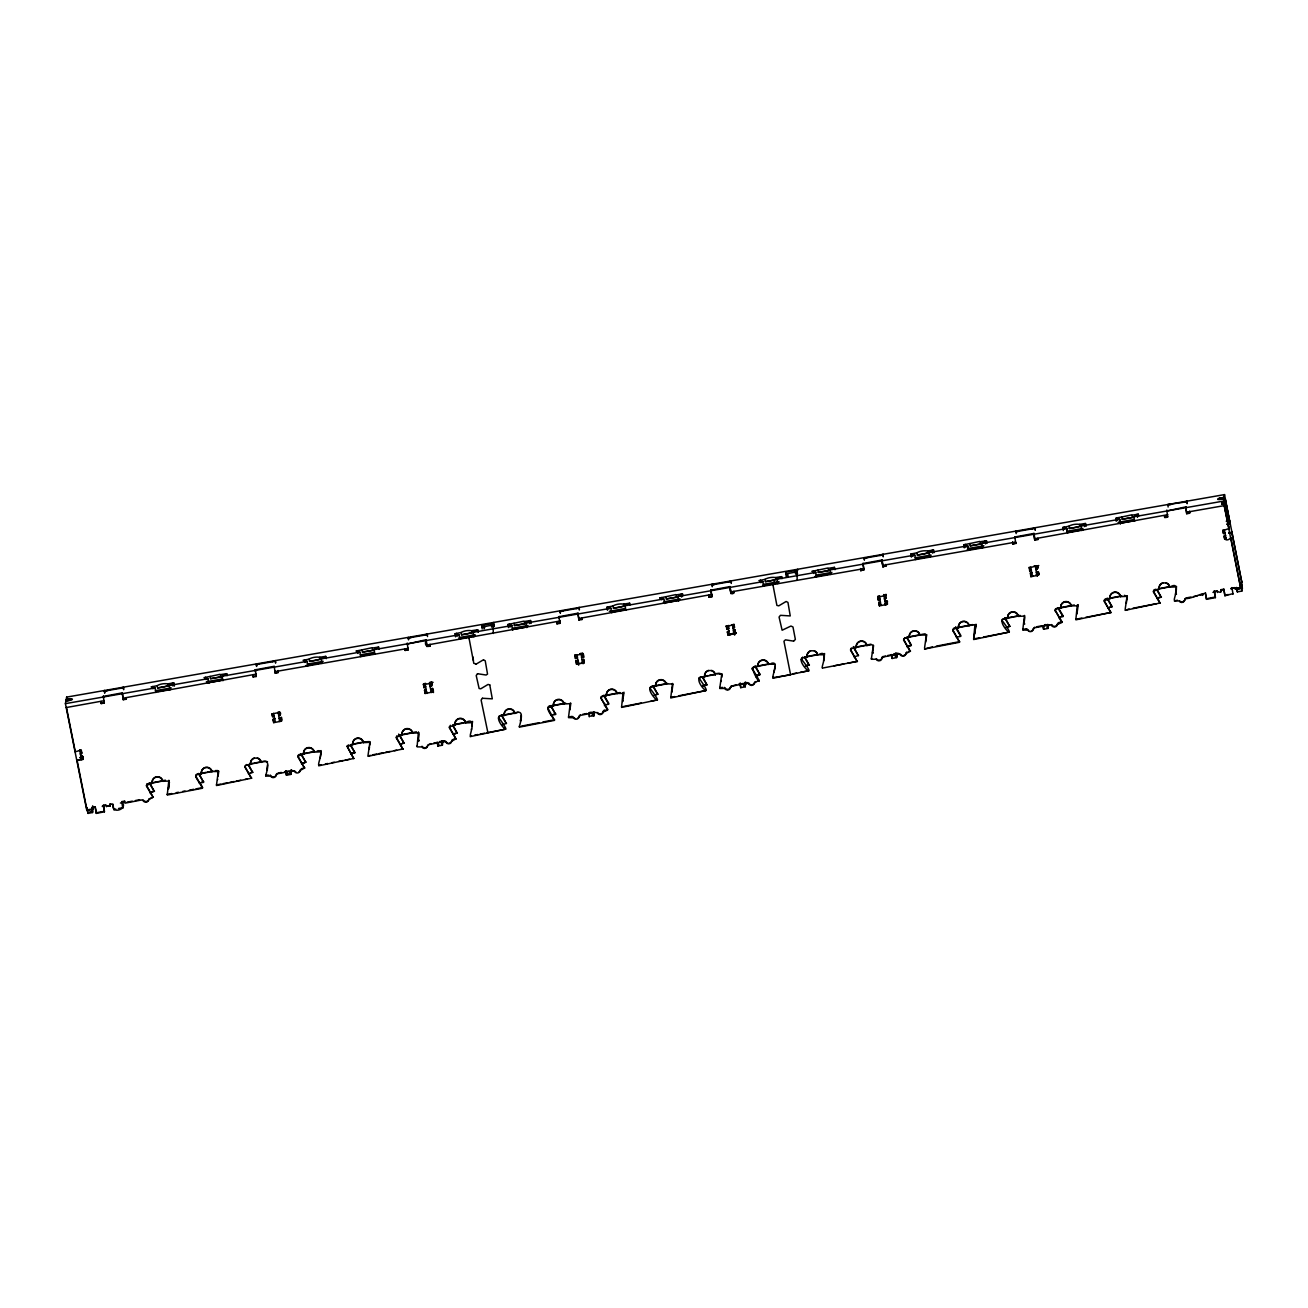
<?xml version="1.0" encoding="UTF-8"?>
<svg xmlns="http://www.w3.org/2000/svg" width="1308" height="1308" viewBox="0 0 1308 1308"><rect width="100%" height="100%" fill="white"/><g stroke="black" fill="none" stroke-linecap="round" stroke-linejoin="round"><path stroke-width="1.5" d="M489.797 684.951L488.08 684.427L480.788 688.776L479.12 688.515L476.21 675.533L477.534 673.718M487.868 732.594L481.115 700.058L482.423 698.243M793.76 640.887L795.378 639.514L792.975 626.973L790.948 626.041L782.119 630.227L779.061 617.049L780.467 615.316L790.245 615.937L787.956 602.416L786.124 601.484L778.75 605.849L776.887 605.391L772.783 583.973M773.159 677.593L790.604 674.846L783.95 641.231L785.454 639.841L793.694 641.149M265.671 775.611C267.126 770.821 271.296 756.94 261.175 762.368A5.412 5.346 10.8 0 0 254.815 758.133A5.412 5.346 10.8 0 0 250.564 764.412L245.757 765.36L244.792 766.946L251.496 778.342L244.841 766.357L246.722 764.542M347.176 746.165L353.732 758.624L347.16 746.59L352.817 744.693A5.412 5.346 10.8 0 1 357.051 738.415A5.412 5.346 10.8 0 1 363.411 742.65L369.886 742.355L368.038 755.256M721.64 674.241C722.065 675.549 716.702 671.233 715.247 674.814A5.412 5.346 10.8 0 0 708.903 670.579A5.412 5.346 10.8 0 0 704.652 676.857C686.013 675.059 720.299 707.546 699.044 678.165M873.319 645.514L871.7 644.681L866.877 645.58A5.412 5.346 10.8 0 0 860.533 641.345A5.412 5.346 10.8 0 0 856.282 647.624L851.475 648.572L850.511 650.158L857.214 661.554L850.56 649.569L851.328 648.081M167.293 794.561L168.863 780.255M168.438 788.659L169.37 782.2M169.37 782.38L168.454 789.1M216.49 785.094L218.322 771.148M217.635 779.192L217.651 779.633M218.093 776.135L218.779 771.115M266.816 769.709L267.519 764.869M318.727 765.376C317.501 762.711 325.349 748.438 317.174 750.956M320.1 758.035L321.147 750.596M369.51 746.77L369.183 749.353M369.755 745.151L370.213 741.93M417.105 746.41L418.413 731.891M419.165 734.05L418.364 739.87M466.335 722.196C476.848 716.637 469.964 734.066 470.275 735.554M471.518 728.67L471.42 729.651M471.877 726.414L472.564 721.411M519.358 726.692C520.568 721.722 525.031 708.119 514.845 713.449A5.412 5.346 10.8 0 0 508.501 709.214A5.412 5.346 10.8 0 0 504.25 715.492C485.775 713.498 519.865 745.805 498.61 717.536M520.486 720.79L521.287 715.149M568.539 717.209L570.288 703.132M569.912 709.868L570.828 703.246M621.594 706.974L623.033 692.553M622.722 701.088L623.295 697.05M623.409 696.412L623.998 692.21M670.775 697.491L672.525 683.43M671.903 691.605L672.95 684.346M719.76 688.057L721.722 674.519M721.329 680.503L721.215 681.484M721.787 677.282L722.245 674.045M773.012 677.789C771.965 674.944 779.584 660.475 771.18 663.418M774.14 671.887L774.957 666.246M819.527 654.098C829.125 649.798 821.162 667.031 822.323 667.669M823.566 660.965L824.596 653.526M871.39 658.823L873.368 645.285M872.518 652.921L873.09 648.882M873.221 648.261L873.564 645.661M921.47 634.445L925.018 633.824L926.375 634.92L924.56 647.951M926.718 634.625L925.688 642.064M973.626 639.105L974.95 624.586M976.03 624.341L973.643 639.547L1008.909 632.14L983.534 637.029M975.114 630.963L974.787 633.644M975.228 630.162L976.03 624.505M1022.823 629.622L1024.475 615.43M1023.951 623.72L1024.867 617.278M1075.863 619.387L1077.302 604.966M1077.22 611.882L1078.266 604.623M1124.357 595.32L1127.022 596.366L1125.174 609.283M1126.875 599.178L1126.302 603.38M1127.005 598.541L1127.332 595.941M1171.281 586.278C1181.124 581.651 1173.554 598.982 1174.355 599.8M1176.53 586.458L1175.5 593.897M568.653 716.571L568.555 717.651L573.378 717.765A3.09 3.057 10.8 0 0 579.101 716.653L580.327 715.378L595.908 712.386L597.429 713.122A3.09 3.057 10.8 0 0 603.135 712.026L603.446 710.849M579.101 716.653L580.229 714.806M603.135 712.026L607.55 710.13L607.533 709.083L600.846 697.818L601.173 696.543M719.874 687.419L719.776 688.499L724.746 688.466A3.09 3.057 10.8 0 0 730.518 687.468L731.744 686.193L747.326 683.185L748.846 683.937A3.09 3.057 10.8 0 0 754.553 682.825L759.098 680.307M730.518 687.468L730.976 686.095M754.553 682.825L755.779 681.55M871.504 658.186L871.406 659.265L876.18 659.265A3.09 3.057 10.8 0 0 881.952 658.267L883.178 656.992L898.76 653.984L900.28 654.736A3.09 3.057 10.8 0 0 905.986 653.624L910.531 651.106L908.324 651.531M881.952 658.267L882.148 657.303M905.986 653.624L906.689 652.005M1022.938 628.985L1022.84 630.064L1027.598 630.08A3.09 3.057 10.8 0 0 1033.369 629.066L1034.595 627.791L1050.177 624.799L1051.697 625.535A3.09 3.057 10.8 0 0 1057.404 624.439L1061.834 622.543L1061.802 621.496L1055.131 610.231L1055.556 608.841M1033.369 629.066L1034.612 627.186M1057.404 624.439L1058.319 622.673L1061.949 621.905M1177.462 600.241L1174.257 600.862L1179.08 600.977A3.09 3.057 10.8 0 0 1184.803 599.865L1185.326 598.41M92.214 807.412L92.377 809.456L86.835 810.535L65.4 703.639L66.643 697.115L1224.533 494.604L1241.783 582.42M66.414 707.514L104.15 700.712M75.243 751.021L75.079 751.855L81.243 750.056L81.766 752.689M79.788 750.138L81.374 759.735L81.537 758.902L76.829 760.618L82.878 759.457L82.388 755.811L80.753 756.743L82.388 755.811M81.75 753.081L80.213 753.997L81.717 753.702L81.129 750.694M101.059 701.448L101.206 703.59L104.248 703.066L104.035 700.548M101.206 703.59L101.108 701.742M104.248 703.066L103.283 696.412L122.314 692.864L123.246 699.747L126.287 699.208L126.271 697.818M104.624 693.027L104.411 690.51L104.82 692.766M103.169 697.033L103.332 696.199M104.411 690.51L104.248 691.343L107.338 690.608M86.835 810.535L86.819 807.379L88.028 813.396L92.557 812.513L92.083 807.952L95.222 806.742L92.198 807.33M88.028 813.396L88.257 812.17M92.672 805.826L93.048 809.963L92.459 806.954M103.904 805.074L104.411 811.827L96.318 813.38L96.203 811.63M120.254 688.351L123.41 687.191L123.737 689.071M123.246 699.747L122.265 693.077M104.411 811.827L103.332 805.188M110.624 803.766L110.052 806.055L106.651 806.104M110.052 806.055L109.872 803.913M124.195 801.166L121.726 801.64C129.034 809.358 110.902 814.557 113.256 805.123M122.805 808.279L121.726 801.64M124.064 801.739L120.418 803.063M143.046 799.809L143.259 800.071A3.09 3.057 10.8 0 0 148.965 798.975L153.379 797.079L148.867 799.499A3.09 3.057 10.8 0 1 143.128 800.709L141.624 799.956L124.93 803.177L124.751 801.052M169.272 781.023L162.797 781.317A5.412 5.346 10.8 0 0 156.453 777.099A5.412 5.346 10.8 0 0 152.186 783.361L146.463 785.307L153.118 797.291L146.431 786.026L146.888 784.13M152.186 783.361L152.251 783.051A5.412 5.346 10.8 0 1 156.502 776.788A5.412 5.346 10.8 0 1 162.846 781.007L162.797 781.317M150.175 793.171L151.303 792.01M167.424 793.923L167.326 795.002L202.462 788.234L202.429 787.187C201.743 784.359 190.2 773.829 199.241 773.698M202.299 787.825L195.742 775.922M195.628 776.56L196.298 774.974L201.448 773.568A5.412 5.346 10.8 0 1 205.699 767.306A5.412 5.346 10.8 0 1 212.043 771.524L218.469 771.556M216.605 784.457L216.507 785.536L251.757 778.129M253.163 677.021L253.016 674.879L253.163 677.021L256.204 676.481L256.041 674.356M255.273 669.614L256.204 676.481M256.09 674.143L122.985 698.227M259.278 664.039L256.204 664.775L256.368 663.924L256.695 665.821M250.564 764.412L250.629 764.085A5.412 5.346 10.8 0 1 254.406 757.921M272.195 661.766L275.35 660.605L275.694 662.502M274.091 667.145L274.271 666.295L255.224 669.827L255.567 671.707M275.089 670.808L274.925 671.658L407.883 648.408M275.187 673.162L278.342 672.001L278.081 670.497L278.228 672.639L275.187 673.162L274.222 666.508M261.175 762.368L261.224 762.041A5.412 5.346 10.8 0 0 257.431 757.937M272.554 716.898C272.129 709.443 271.083 717.847 274.075 716.604M273.536 713.334L275.334 721.836M273.11 719.662L274.745 718.73L273.11 719.662L273.715 722.654L281.285 721.199L280.795 717.569L279.16 718.484L280.795 717.569M273.715 722.654L273.225 719.024M265.802 774.974L265.704 776.053L270.527 776.151A3.09 3.057 10.8 0 0 276.233 775.055L277.459 773.78L292.927 770.788L294.562 771.524A3.09 3.057 10.8 0 0 300.268 770.412L304.813 767.894L302.818 768.286M266.946 769.071L267.437 770.036M278.13 712.206L279.781 721.493L279.372 720.757M280.255 714.806C276.184 716.392 283.035 715.263 279.65 711.814M281.858 720.806L279.307 721.297M285.357 771.769L286.027 771.05L286.452 775.252L290.981 774.369L290.834 771.18M287.22 772.636L287.106 771.769M289.771 772.145L291.471 771.818L291.521 769.84M320.705 751.838L314.214 752.133A5.412 5.346 10.8 0 0 307.87 747.898A5.412 5.346 10.8 0 0 303.619 754.176L297.897 756.122L304.551 768.107L297.864 756.841L298.535 754.732L301.183 754.046M303.619 754.176L303.685 753.866A5.412 5.346 10.8 0 1 307.936 747.587A5.412 5.346 10.8 0 1 314.28 751.822L314.214 752.133M302.638 763.251C312.612 759.425 297.063 766.275 302.753 762.613M318.841 764.739L318.743 765.818L353.994 758.411M352.817 744.693L352.866 744.383A5.412 5.346 10.8 0 1 357.117 738.104A5.412 5.346 10.8 0 1 363.477 742.339L363.411 742.65M404.842 648.931L405.104 650.436L408.145 649.913L408.063 648.147M405.104 650.436L408.276 649.275M407.229 643.046L408.145 649.913M411.235 637.454L408.145 638.206L408.309 637.356L408.652 639.236M419.083 732.872L412.592 733.167A5.412 5.346 10.8 0 0 406.248 728.932A5.412 5.346 10.8 0 0 401.997 735.21L396.275 737.156L402.913 749.141L396.242 737.875L396.913 735.75M401.997 735.21L402.063 734.9A5.412 5.346 10.8 0 1 406.314 728.621A5.412 5.346 10.8 0 1 412.658 732.856L412.592 733.167M424.152 635.197L427.307 634.037L427.52 636.555M427.029 644.239L426.866 645.089L559.987 620.989M427.176 645.972C435.891 644.517 422.5 650.567 426.081 639.939M423.988 687.714L425.623 686.782L423.988 687.714L423.498 684.068L425.64 683.463M424.528 690.461L426.163 689.529L424.528 690.461L425.133 693.469L432.703 691.997L432.229 688.368L432.703 691.997M425.133 693.469L424.659 689.823M427.095 692.275L426.653 693.175L425.035 683.381M417.219 745.773L417.121 746.852L421.944 746.966A3.09 3.057 10.8 0 0 427.651 745.854L428.893 744.579L444.475 741.587L445.979 742.323A3.09 3.057 10.8 0 0 451.701 741.227L456.247 738.693L453.238 739.282M431.068 682.612L431.673 685.621L430.038 686.536L431.558 686.242L431.068 682.612L429.564 682.907M431.084 691.507L429.449 683.528L431.673 682.122M430.708 688.662L432.098 689.005M433.471 692.553L433.013 688.58M442.022 740.851L442.415 745.184L437.869 746.051L437.886 743.696M441.319 741.685L440.011 741.358M441.483 742.895L442.905 742.617L443.003 740.933M472.123 722.637L465.648 722.932A5.412 5.346 10.8 0 0 459.304 718.697A5.412 5.346 10.8 0 0 455.053 724.975L449.314 726.937L455.969 738.922L449.282 727.657L450.361 725.302M455.053 724.975L455.102 724.665A5.412 5.346 10.8 0 1 459.353 718.386A5.412 5.346 10.8 0 1 465.713 722.621L465.648 722.932M454.056 734.05L457.375 732.807L453.238 734.491M469.18 638.713L468.853 637.127L473.79 663.319L476.03 663.924M477.518 673.718L486.118 675.026L487.524 674.078L485.235 660.785L483.633 659.837M493.59 627.006L493.083 624.962L493.296 633.464M494.113 626.303L493.737 622.412M482.423 698.259L492.299 698.848L489.781 684.951M504.25 715.492L504.299 715.182A5.412 5.346 10.8 0 1 508.55 708.903A5.412 5.346 10.8 0 1 514.911 713.138L514.845 713.449M506.572 723.324L502.55 724.697M519.472 726.054L519.374 727.134L554.51 720.365L547.758 707.808L553.431 706.009A5.412 5.346 10.8 0 1 557.682 699.731A5.412 5.346 10.8 0 1 564.026 703.966L570.517 703.671M520.502 721.231L520.6 720.168M556.832 621.741L556.995 623.883L560.037 623.344L559.742 620.466M556.995 623.883L556.865 621.938M558.941 617.327L559.17 616.46M563.176 610.885L560.102 611.621L560.265 610.787L560.445 612.7M554.363 719.94C552.548 716.817 542.068 705.225 552.139 705.65M553.431 706.009L553.497 705.699A5.412 5.346 10.8 0 1 557.748 699.42A5.412 5.346 10.8 0 1 564.091 703.655L564.026 703.966M576.092 608.629L579.248 607.468M579.313 610.002L579.101 607.484L579.444 609.365M578.005 613.992L578.169 613.141L559.056 616.689L559.334 618.194M578.986 617.67L578.823 618.504L711.944 594.421M578.937 620.041L577.972 613.387L578.937 620.041L581.978 619.518L581.946 618.03M575.422 658.513L577.057 657.581L575.422 658.513C574.032 649.438 579.117 659.788 578.087 663.974L578.806 663.025M583.662 659.167L584.136 662.813L576.566 664.268L576.027 660.949M576.566 664.268L576.092 660.622L577.596 660.344L575.961 661.259M582.518 653.411L583.106 656.42L581.471 657.335L582.992 657.041L582.518 653.411L580.18 653.657M582.093 659.772L583.597 659.477M571.874 717.013L572.806 716.506L573.378 717.765M581.373 662.535L582.779 662.257L582.632 663.091L580.997 653.313M593.57 712.222L593.832 715.983L589.434 716.163M593.194 713.645L594.551 712.288L593.129 712.566M607.403 709.721L600.846 697.818M600.732 698.456L601.991 696.379M601.942 696.657L606.536 695.464A5.412 5.346 10.8 0 1 610.787 689.185A5.412 5.346 10.8 0 1 617.147 693.42L623.556 693.436M604.361 710.751L607.68 709.508M604.394 705.699L605.604 704.227M621.709 706.353L621.611 707.415L656.861 700.025L651.008 701.153M622.739 701.529L622.837 700.45M650.027 688.335C671.102 715.999 639.072 686.177 653.804 686.046M649.913 688.973L651.253 686.536M651.122 687.174L655.733 685.981A5.412 5.346 10.8 0 1 659.984 679.702A5.412 5.346 10.8 0 1 666.328 683.937L672.753 683.953M670.89 696.87L670.791 697.932L705.846 690.575L678.672 695.807M671.936 692.046L672.034 690.967M708.854 597.315L708.707 595.189L708.854 597.315L711.895 596.791L710.931 590.137L730.109 586.573L730.763 591.935L863.721 568.686M710.931 590.137L711.895 596.791M712.271 586.752L712.059 584.235L712.402 586.115M710.963 590.742L711.127 589.892M712.206 584.202L712.043 585.052L715.133 584.3M700.107 677.74L701.366 676.89M704.652 676.857L704.701 676.547A5.412 5.346 10.8 0 1 708.478 670.383M728.033 582.044L731.205 580.883M731.27 583.433L731.041 580.916L731.385 582.796M729.946 587.406L730.109 586.573M715.247 674.814L715.312 674.503A5.412 5.346 10.8 0 0 711.503 670.383M730.894 593.472L729.913 586.801L730.894 593.472C735.292 595.353 733.363 588.191 733.935 592.933M726.839 629.311L728.474 628.396L726.839 629.311L726.3 625.992M727.804 625.747L729.504 634.772L730.518 633.775M727.395 632.058L729.03 631.143L727.395 632.058L728 635.067L735.57 633.612L735.08 629.966L733.445 630.897L735.08 629.966M719.792 673.931L721.313 673.734M728 635.067L727.51 631.437M732.415 624.554L734.05 633.906L733.085 633.285M733.935 624.21L734.54 627.219L732.905 628.151L734.409 627.856L733.87 624.537L731.842 624.946M724.812 688.564L724.338 687.37M731.744 686.193L736.191 684.722M744.873 682.465L745.266 686.782L740.72 687.665L740.344 683.332M743.484 684.656L745.756 684.231L745.805 682.253M747.228 683.201L748.846 683.119M748.846 683.937L748.944 683.414A3.09 3.057 10.8 0 0 750.138 684.427M752.264 668.633C766.488 691.262 754.945 679.146 752.362 667.75M752.149 669.255L753.49 666.835L755.468 666.442M755.73 676.694L760.226 674.405L756.809 675.075M753.359 667.456L757.97 666.279A5.412 5.346 10.8 0 1 762.221 660A5.412 5.346 10.8 0 1 768.564 664.235L774.99 664.251M773.142 677.152L773.044 678.231L808.295 670.824L800.48 672.328M774.173 672.328L774.271 671.249M797.488 573.852L796.981 571.809L797.193 580.311M797.569 570.697L797.618 569.274M801.461 659.134C821.637 684.852 794.152 661.145 802.965 657.286M801.346 659.772L802.671 657.352M802.556 657.973L807.15 656.796A5.412 5.346 10.8 0 1 810.453 650.779M824.171 654.768L817.762 654.752A5.412 5.346 10.8 0 0 814.475 650.812M822.34 668.11L857.476 661.341L847.715 663.221M860.811 570.746L860.664 568.604L860.811 570.746L863.967 569.585L860.926 570.108M863.067 563.323L863.852 570.206M864.49 559.513L864.163 557.633L863.999 558.467L867.073 557.731M856.282 647.624L856.348 647.296A5.412 5.346 10.8 0 1 860.599 641.034A5.412 5.346 10.8 0 1 866.942 645.253L866.877 645.58M858.604 655.439L854.091 656.927M879.99 555.475L883.145 554.314M863.901 569.209L862.871 563.552L882.066 560.004L882.835 566.887L885.99 565.726L882.835 566.887M878.273 600.11L879.908 599.195L878.273 600.11L877.782 596.481L879.63 595.925M879.417 605.866L878.943 602.236L879.417 605.866L886.987 604.41L886.513 600.781L886.987 604.41M880.987 605.31L879.303 595.794M872.649 652.283L873.139 653.248M885.369 595.026L885.957 598.018L884.322 598.95L885.843 598.655L885.369 595.026L883.603 595.156M883.538 595.696L885.974 594.47M884.993 601.075L886.399 601.402M884.78 604.018L885.483 604.705L883.783 594.535M883.178 656.992L885.287 655.978M896.307 653.264L896.683 657.581L892.154 658.464L891.876 654.703M892.71 655.553L892.416 654.785M893.871 654.327L895.669 653.313M895.195 655.406L897.174 655.03L897.288 653.346M898.645 654L900.395 654.098A3.09 3.057 10.8 0 0 901.784 655.341M903.583 640.053L904.907 637.634L903.583 640.053L910.254 651.319L903.697 639.432M904.793 638.271L909.387 637.078A5.412 5.346 10.8 0 1 913.638 630.799A5.412 5.346 10.8 0 1 919.998 635.034L926.407 635.05M908.341 646.463L908.455 645.825C917.055 643.422 902.945 649.406 908.455 645.825M959.451 641.836L952.764 630.57L953.434 628.461M952.764 630.57L954.039 628.51M953.973 628.788L958.584 627.595A5.412 5.346 10.8 0 1 962.835 621.316A5.412 5.346 10.8 0 1 969.179 625.551L974.084 624.962L975.474 626.205M1012.605 542.035L1012.752 544.177L1015.924 543L1012.752 544.177M1014.697 537.621L1015.024 536.738M1016.103 531.064L1015.94 531.898L1019.03 531.162M1002.075 620.466C1023.33 648.719 989.24 616.428 1007.716 618.422A5.412 5.346 10.8 0 1 1011.967 612.144A5.412 5.346 10.8 0 1 1018.311 616.379L1024.785 616.084M1003.171 619.305L1006.702 618.014M1007.716 618.422L1007.765 618.112A5.412 5.346 10.8 0 1 1012.016 611.833A5.412 5.346 10.8 0 1 1018.376 616.068L1018.311 616.379M1031.93 528.906L1035.102 527.729M1035.168 530.28L1034.939 527.762L1035.282 529.642M1033.843 534.269L1034.007 533.419L1014.828 536.983L1015.793 543.638M1032.797 575.487L1032.355 576.387L1030.737 566.985L1029.102 567.917L1036.786 565.824L1033.892 566.184M1034.824 537.948L1034.661 538.782L1167.782 514.682M1034.792 540.318L1033.81 533.664L1034.792 540.318L1037.947 539.158L1034.906 539.681M1029.69 570.926L1031.325 569.994L1029.69 570.926L1029.216 567.28M1030.361 573.035L1031.881 572.74L1030.361 573.035L1030.851 576.681L1038.421 575.209L1037.931 571.58M1030.851 576.681L1032.486 575.749M1024.066 623.099L1024.769 624.014M1035.249 566.446L1037.309 565.694M1037.391 568.833C1033.32 570.402 1040.171 569.291 1036.786 565.824M1026.028 629.442L1027.401 629.099M1035.936 574.882L1036.901 575.504L1035.282 565.71M1038.83 572.348L1038.716 574.882M1047.839 624.635L1048.117 628.396L1043.571 629.262L1043.359 625.78M1044.34 626.646L1044.225 625.862M1047.185 626.107L1048.82 624.701L1047.119 625.028M1051.697 625.535L1051.534 624.554M1061.687 622.134L1055.131 610.231M1055 610.869L1056.341 608.433L1060.886 607.566M1056.21 609.07L1060.821 607.877A5.412 5.346 10.8 0 1 1065.072 601.598A5.412 5.346 10.8 0 1 1071.415 605.833L1077.841 605.849M1058.859 617.801L1059.872 616.706M1075.994 618.766L1075.895 619.829L1111.146 612.422L1085.771 617.327M1077.024 613.942L1077.122 612.863M1127.022 596.366L1120.547 596.661A5.412 5.346 10.8 0 0 1114.203 592.426A5.412 5.346 10.8 0 0 1109.952 598.704L1104.214 600.666L1110.868 612.651L1104.197 601.386L1104.459 599.734M1105.407 599.587L1108.366 598.41M1109.952 598.704L1110.002 598.394A5.412 5.346 10.8 0 1 1114.253 592.115A5.412 5.346 10.8 0 1 1120.613 596.35L1120.547 596.661M1164.823 516.971C1171.527 514.796 1164.218 519.881 1164.66 516.022M1166.654 511.036L1185.964 506.85L1185.8 507.684M1166.801 511.019L1166.965 510.169M1168.06 504.479L1167.897 505.329L1170.971 504.577M1176.219 586.883L1169.728 587.178A5.412 5.346 10.8 0 0 1163.384 582.943A5.412 5.346 10.8 0 0 1159.133 589.221L1153.411 591.167L1160.065 603.151L1153.378 591.903L1153.934 589.875L1155.847 589.254M1159.133 589.221L1159.199 588.911A5.412 5.346 10.8 0 1 1162.976 582.747M1160.327 602.939L1125.076 610.346L1129.098 608.972M1183.887 502.321L1187.043 501.16M1169.728 587.178L1169.793 586.867A5.412 5.346 10.8 0 0 1166 582.747M1187.108 503.711L1186.896 501.193L1187.239 503.073M1186.732 513.75L1185.767 507.079L1186.732 513.75L1189.773 513.21L1189.626 511.068M1175.483 594.502L1176.513 594.143M1184.819 599.767L1186.143 597.969L1191.016 597.02M1219.53 498.381L1219.301 499.607L1223.847 498.724L1224.075 497.498L1218.042 498.708L1224.026 497.253L1224.533 494.604M1202.592 595.402C1205.616 590.922 1192.226 598.819 1186.029 598.59M1223.781 498.479L1224.092 505.656L1223.781 498.479L1217.879 499.509L1219.481 498.822M1221.917 502.288L1224.844 501.781L1225.4 499.116M1215.361 597.625L1214.282 590.987L1215.361 597.625L1206.516 599.326L1205.436 592.688M1225.04 504.741L1223.847 498.724M1221.639 504.234L1225.367 503.089L1222.326 503.678M1225.007 533.255L1223.487 533.55L1223.013 529.92M1224.648 539.305C1223.912 529.577 1222.424 544.896 1230.697 538.144L1230.844 537.31L1231.4 540.515M1225.678 535.381L1224.043 536.313M1226.986 524.279L1230.027 523.707L1225.367 499.983M1226.299 538.177L1226.136 539.027L1224.386 530.263M1216.603 591.085L1212.957 592.41M1230.027 523.707L1230.174 522.857M1217.486 592.524C1214.919 588.567 1222.064 595.729 1220.822 589.712L1223.847 589.14L1224.926 595.778L1233.15 593.587M1221.002 591.854L1220.822 589.712M1232.414 535.25L1231.94 531.62M1224.926 595.778L1223.847 589.14M1235.144 589.123C1233.787 584.839 1236.73 592.491 1240.703 588.06L1240.687 585.019L1241.897 591.036L1237.352 591.903L1236.452 587.406M1237.352 591.903L1236.992 587.668M1237.842 589.352L1238.055 588.224M1241.096 582.878L1242.387 588.469L1241.488 580.916M1241.406 584.382L1241.014 583.368L1241.897 591.036M347.258 745.871L348.664 744.89M699.093 678.018L700.221 677.103M157.189 685.686C163.99 681.386 179.392 684.836 157.598 687.943L157.189 685.686L151.107 686.913L155.031 687.91L155.897 692.472M157.598 687.943L168.225 686.03M210.097 676.432L219.94 674.323L221.134 676.841L210.506 678.689L210.097 676.432L204.048 677.642L207.923 678.656L208.806 683.217M210.506 678.689L221.134 676.841M309.146 659.118C315.947 654.801 331.333 658.251 309.555 661.374L309.146 659.118L303.096 660.311L306.971 661.325L307.854 665.903M309.555 661.374L320.182 659.445M362.038 649.863L371.881 647.754L373.091 650.256L362.447 652.12L362.038 649.863L355.989 651.057L359.88 652.087L360.746 656.649M362.447 652.12L373.091 650.256M461.086 632.532C467.888 628.232 483.29 631.682 461.495 634.789L461.086 632.532L455.249 633.644L455.527 636.816M461.495 634.789L472.123 632.876M513.995 623.278L523.838 621.169L525.031 623.687L514.404 625.551L513.995 623.278L508.861 624.194L507.945 624.488L508.42 627.578M514.404 625.551L525.031 623.687M613.043 605.964C619.845 601.664 635.23 605.097 613.452 608.22L613.043 605.964L606.994 607.174L610.869 608.187L611.752 612.749M613.452 608.22L624.079 606.291M665.936 596.71L675.778 594.6L676.988 597.102L666.344 598.966L665.936 596.71L659.886 597.919M666.344 598.966L676.988 597.102M764.984 579.379C771.785 575.079 787.187 578.528 765.393 581.651L764.984 579.379L758.934 580.589L762.826 581.602L763.692 586.18M765.393 581.651L776.02 579.722M817.876 570.141L827.735 568.032L828.929 570.533L818.301 572.397L817.876 570.141L811.843 571.334L815.718 572.348L816.601 576.926M818.301 572.397L828.929 570.533M916.941 552.81C923.71 548.543 939.242 551.878 917.349 555.066L916.941 552.81L910.891 554.02L914.766 555.033L915.649 559.595M917.349 555.066L927.977 553.153M969.833 543.556L979.676 541.447L980.869 543.964L970.242 545.828L969.833 543.556L963.783 544.766M970.242 545.828L980.869 543.964M1068.881 526.241C1075.65 521.957 1091.183 525.309 1069.29 528.497L1068.881 526.241L1063.028 527.353L1063.306 530.525M1069.29 528.497L1079.918 526.568M1121.774 516.987L1131.633 514.878L1132.826 517.379L1122.199 519.243L1121.774 516.987L1116.525 517.935L1116.215 521.271M1122.199 519.243L1132.826 517.379M1002.304 619.322L1001.944 621.087M882.262 657.09L883.292 656.354M453.206 734.05L454.187 733.412M276.756 773.584L276.348 774.418A3.09 3.057 10.8 0 1 270.642 775.53L270.167 775.023M499.051 716.146L498.495 718.174M1104.639 599.473L1105.522 598.95M452.323 739.674L451.816 740.59A3.09 3.057 10.8 0 1 449.363 743.14M603.658 710.555L604.476 710.113M147.117 783.917L151.744 782.838M507.896 624.521L511.82 625.502L512.703 630.08M1062.799 527.467L1066.723 528.465L1067.541 532.977M475.981 664.202L483.273 659.886M482.178 625.24L493.492 623.36M786.075 572.087L797.389 570.206M170.007 690.003L169.255 685.408L173.866 682.972L174.422 686.079M326.215 658.66L325.806 656.403L321.212 658.84L321.948 663.434M379.124 649.406L378.617 647.084L374.104 649.586L374.856 654.18M473.905 636.865L473.153 632.271L477.763 629.818L478.221 632.369M531.179 623.393L530.574 620.515L526.061 623.017L526.797 627.611M682.907 595.696L682.514 593.946L678.002 596.448L678.754 601.026M777.802 583.711L777.05 579.117L781.661 576.681L782.02 578.659M834.962 569.683L834.471 567.361L829.959 569.863L830.694 574.457M986.968 543.392L986.51 540.842L981.899 543.294L982.651 547.889M1081.7 530.558L1080.948 525.963L1085.558 523.527L1086.065 526.356M1138.761 515.973L1138.352 514.207L1133.856 516.725L1134.592 521.303M1059.66 617.294L1062.963 616.64L1062.93 615.594L1058.335 607.86M481.933 627.072L493.083 624.962M785.83 573.934L796.981 571.809M152.333 791.618L154.524 791.176L151.205 792.435M895.571 654L898.76 653.379M1022.954 629.426L1026.159 628.805M1048.198 624.57L1044.16 625.338M66.168 699.666L70.714 698.783L70.485 700.025L65.94 700.892M1222.032 502.174L1225.056 501.585M1226.43 521.074L1229.455 520.486M1226.397 521.287L1229.422 520.698M1227.035 524.067L1230.06 523.494L1225.285 499.754M429.711 682.4L431.133 682.122M883.995 594.797L885.81 595.271M79.167 750.465L80.867 750.138M429.302 683.087L433.095 682.351M579.984 654.033L583.008 653.444M1035.004 566.299L1038.797 565.563M277.836 712.484L279.258 712.206M580.131 654.196L582.681 653.706M271.95 713.906L279.536 712.435L280.125 715.443M423.383 684.705L430.953 683.25M574.817 655.504L582.387 654.049M726.251 626.303L733.821 624.848M877.668 597.118L885.238 595.647M272.685 716.277L274.19 715.983M1223.618 532.928L1225.122 532.634M1228.784 532.83L1231.825 532.242L1241.832 582.158M1228.735 533.043L1231.776 532.454M878.812 602.874L880.333 602.579M1036.296 572.512L1037.816 572.217L1038.421 575.209M80.082 757.43L83.107 756.841M80.033 757.643L83.058 757.054M280.043 720.348L281.743 720.021M431.46 691.147L433.455 690.771M582.894 661.962L584.022 661.734M734.311 632.761L735.734 632.483M885.745 603.56L887.445 603.233M1037.162 574.375L1039.157 573.983M76.959 759.981L77.793 759.817M80.344 759.327L82.993 758.82M273.83 722.032L275.35 721.738M279.879 720.855L281.4 720.561M425.247 692.831L426.768 692.537M431.313 691.67L432.834 691.376M576.697 663.63L578.201 663.336M582.747 662.469L584.267 662.175M728.115 634.429L735.685 632.974M879.548 605.244L881.052 604.95M885.598 604.067L887.118 603.773M1037.031 574.882L1038.536 574.588M1224.762 538.683L1226.283 538.389M431.019 692.046L433.291 691.605M582.73 662.796L584.153 662.518M733.15 633.595L736.175 633.007M884.731 604.574L887.56 604.018M152.317 782.74L158.284 781.579M158.938 781.448L165.462 780.189M200.647 773.42L206.141 772.358M207.465 772.112L212.959 771.05M215.231 770.608L217.798 770.576M249.272 764.052L253.343 763.267M254.668 763.005L260.635 761.861M262.14 761.567L267.502 761.665M302.884 753.719L307.723 752.787M309.048 752.525L314.623 751.446M351.231 744.399L355.58 743.549M356.25 743.418L362.202 742.274M364.376 741.849L369.477 741.587M398.433 735.292L402.782 734.458M403.436 734.328L409.404 733.167M410.074 733.052L416.402 731.826M453.173 724.73L457.162 723.962M458.487 723.716L463.784 722.686M500.392 715.639L511.657 713.465M512.311 713.334L518.082 712.222M552.695 705.552L565.579 703.066M602.35 695.97L606.323 695.202M607.272 695.022L613.223 693.878M613.893 693.747L620.041 692.553M654.654 685.883L660.426 684.771M661.096 684.64L667.521 683.414M704.489 676.285L708.086 675.582M709.41 675.337L714.708 674.307M717.356 673.8L719.907 673.309M756.613 666.23L762.662 665.069M763.332 664.938L769.202 663.81M804.943 656.91L809.865 655.962M810.535 655.831L816.486 654.687M853.568 647.542L857.067 646.855M858.391 646.61L864.359 645.449M865.013 645.334L870.981 644.174M907.18 637.192L911.447 636.375M912.101 636.244L918.723 634.969M954.104 628.151L965.925 625.878M967.25 625.616L972.645 624.57M1007.83 617.785L1013.128 616.771M1014.452 616.509L1020.126 615.414M1061.54 607.435L1067.508 606.291M1068.162 606.16L1074.326 604.966M1109.789 598.132L1115.364 597.053M1116.689 596.808L1121.806 595.81M1158.12 588.813L1162.567 587.962M1163.237 587.832L1169.188 586.687M152.251 783.051L162.846 781.007M201.448 773.568L212.043 771.524M250.629 764.085L261.224 762.041M303.685 753.866L314.28 751.822M352.866 744.383L363.477 742.339M402.063 734.9L412.658 732.856M455.102 724.665L465.713 722.621M504.299 715.182L514.911 713.138M553.497 705.699L564.091 703.655M606.536 695.464L617.147 693.42M655.733 685.981L666.328 683.937M704.701 676.547L715.312 674.503M757.97 666.279L768.564 664.235M807.15 656.796L817.762 654.752M856.348 647.296L866.942 645.253M909.387 637.078L919.998 635.034M958.584 627.595L969.179 625.551M1007.765 618.112L1018.376 616.068M1060.821 607.877L1071.415 605.833M1110.002 598.394L1120.613 596.35M1159.199 588.911L1169.793 586.867M250.711 772.652L252.902 772.227L248.389 773.698M350.757 753.359L355.138 752.509L350.626 753.997M402.128 743.451L404.336 743.026L399.823 744.514M419.181 740.164L418.266 740.949L419.263 740.753M553.562 714.25L555.753 713.841M655.798 694.548L657.989 694.123L653.477 695.594M702.788 685.49L707.187 684.64L702.674 686.111M805.515 665.674L809.423 664.922L805.401 666.312M1007.83 626.663L1010.038 626.238L1005.525 627.726M1061.491 616.33L1063.077 616.019M1110.067 606.961L1112.274 606.536L1107.762 608.007M1157.073 597.887L1161.455 597.053L1156.942 598.524M201.514 782.135L203.721 781.71M199.208 783.181L203.59 782.347L198.98 773.551M551.24 715.312L555.638 714.462L551.011 705.666M605.49 704.849L608.678 704.244L608.661 703.181L604.067 695.447M956.328 637.209L960.726 636.358L960.693 635.312L955.69 626.859M102.433 805.924L105.67 805.287L102.302 806.546M1231.041 588.306L1234.278 587.684L1230.91 588.943M103.201 805.81L106.242 805.221L106.537 806.725M109.741 804.551L112.782 803.962L113.976 809.979M121.611 802.262L124.636 801.673M1202.297 593.897L1205.322 593.309L1206.516 599.326M1214.151 591.608L1217.176 591.02M1220.691 590.349L1223.716 589.761M1231.825 588.208L1234.85 587.619M589.172 712.615L591.151 712.222M739.739 683.577L740.59 683.414M894.002 653.837L895.702 653.51M1044.585 624.799L1045.713 624.586M127.121 802.147L132.304 801.15M135.411 800.545L139.547 799.744M93.277 808.834L86.949 809.897L76.992 759.768M107.975 805.842L110.166 805.417M216.637 784.898L221.019 784.048M223.227 783.623L227.608 782.789M229.816 782.364L234.197 781.514M236.388 781.089L240.786 780.238M245.185 779.388L247.376 778.979M268.222 774.957L265.818 775.415M277.983 773.077L281.351 772.423M284.752 771.769L289.035 771.05M291.063 770.543L294.676 770.886A3.09 3.057 10.8 0 0 296.082 772.129M302.017 768.434L300.399 769.791A3.09 3.057 10.8 0 1 298.813 772.031M318.874 765.18L321.065 764.755M325.463 763.921L327.654 763.496M332.052 762.646L334.243 762.221M338.625 761.37L343.023 760.537M345.214 760.111L349.612 759.261M370.262 755.272L367.94 756.335L403.191 748.928L401 749.353M372.453 754.863L376.835 754.013M379.042 753.588L383.424 752.738M385.631 752.313L390.013 751.462M394.411 750.629L396.602 750.203M430.937 743.582L427.798 745.119A3.09 3.057 10.8 0 1 422.075 746.328L422.01 746.23M433.847 743.026L438.196 742.29M440.175 741.914L444.475 740.966M471.387 735.783L470.177 736.617L505.444 729.21L486.772 732.807M474.69 735.145L477.976 734.507M480.183 734.082L484.565 733.232M521.451 726.12L539.01 722.735M542.918 721.983L554.625 719.727M568.686 717.013L571.874 716.408M582.632 714.332L586.752 713.53M589.319 713.04L593.718 712.19M623.687 706.418L641.247 703.034M670.922 697.311L674.797 696.559M719.89 687.861L722.457 687.37M738.464 684.28L743.598 683.414M744.939 683.038L747.342 682.58M792.681 673.833L796.572 673.08M834.063 665.854L843.807 663.974M887.625 655.521L892.759 654.654M932.391 646.888L924.462 649.03L959.598 642.261L952.878 629.949M936.299 646.136L959.712 641.623M973.773 638.909L979.627 637.781M1036.508 626.81L1041.315 625.894M1076.01 619.207L1081.863 618.079M1133.006 608.22L1156.419 603.691M1193.517 596.546L1197.703 595.729M1200.204 595.254L1202.706 594.764M1235.275 588.502L1240.818 587.423M167.44 794.365L171.838 793.531M176.22 792.681L178.428 792.256M182.809 791.405L185.017 790.997M189.398 790.146L193.797 789.296M195.987 788.871L202.577 787.612M744.841 683.316L745.969 683.103M896.536 654.065L897.402 653.902M89.778 811.876L92.803 811.287M286.681 774.025L288.381 773.698M289.804 773.42L291.226 773.142M438.098 744.824L438.965 744.661M441.515 744.17L442.644 743.941M591.805 715.182L594.077 714.757M743.516 685.932L745.495 685.556M895.228 656.681L896.928 656.354M1046.923 627.431L1048.346 627.17M96.432 812.759L102.498 811.581M114.09 809.341L115.758 809.031M118.521 808.491L122.936 807.641M1206.646 598.688L1215.475 596.988M1225.04 595.14L1228.277 594.519M304.453 659.935L305.042 662.453M608.351 606.781L608.841 608.743M912.248 553.627L912.886 556.44M104.28 691.131L123.279 687.812L123.622 689.708M427.176 634.674L408.194 637.993L408.521 639.874M578.97 608.122L559.987 611.441L560.331 613.321M711.928 584.872L730.927 581.537M1015.825 531.718L1034.824 528.399M1186.765 501.814L1167.897 504.512L1168.126 507.03M66.136 699.764C74.834 697.36 74.245 700.418 65.907 700.99M167.833 683.822L173.817 682.923M220.725 674.568L226.709 673.669M319.773 657.254L325.757 656.354M372.666 648L378.617 647.084M471.73 630.669L477.714 629.769M524.622 621.431L530.574 620.515M623.671 604.1L629.655 603.201M676.563 594.846L682.514 593.946M775.628 577.531L781.612 576.632M828.52 568.277L834.471 567.361M927.568 550.946L933.552 550.047M980.46 541.708L986.461 540.809M1079.525 524.377L1085.509 523.478M1132.417 515.123L1138.352 514.207M65.4 703.639L155.08 687.959M169.19 685.49L207.972 678.705M222.082 676.236L307.037 661.374M321.13 658.905L359.929 652.136M374.039 649.667L458.977 634.805L459.795 639.318M473.087 632.336L511.869 625.551M525.98 623.082L610.934 608.236M625.028 605.768L663.826 598.982L664.644 603.495M677.92 596.513L762.875 581.651M776.985 579.182L815.767 572.397M829.877 569.945L914.832 555.082M928.925 552.614L967.724 545.828L968.541 550.357L967.675 545.779L963.718 544.831L964.258 547.839M981.817 543.36L1066.772 528.514L1067.59 533.026M1080.882 526.045L1119.664 519.26L1120.498 523.772M1133.774 516.791L1223.274 501.127M1221.688 503.515L1224.615 503.008M155.423 690.657L171.234 687.894M206.353 681.746L222.147 678.983M307.38 664.088L323.174 661.325M360.272 654.834L374.104 652.414M459.321 637.503L475.131 634.74M512.229 628.249L528.023 625.486M609.299 611.277L625.093 608.514M664.17 601.68L679.98 598.917M763.218 584.365L779.028 581.602M816.127 575.111L831.921 572.348M915.175 557.78L930.969 555.017M968.067 548.526L983.878 545.763M1067.115 531.212L1082.926 528.448M1118.046 522.301L1133.84 519.538M157.843 691.523L169.746 689.447M207.416 682.858L221.281 680.422M305.827 665.641L321.686 662.862M361.335 655.929L373.238 653.853M459.124 638.827L474.869 636.08M512.85 629.442L526.846 626.99M611.572 612.177L625.437 609.741M663.107 603.151L678.966 600.388M763.022 585.69L778.767 582.927M814.721 576.648L830.694 573.852M915.469 559.023L931.329 556.243M967.004 550.014L982.864 547.235M1067.41 532.454L1083.269 529.675M1118.961 523.429L1134.821 520.666M1015.678 542.101L882.72 565.367L882.066 560.004M1186.618 512.213L1224.141 505.64L1240.654 587.848M101.337 702.968L104.378 702.429M123.361 699.11L126.402 698.57M253.278 676.383L256.319 675.86M557.11 623.246L560.151 622.722M579.068 619.403L582.093 618.88M708.985 596.693L712.026 596.154M731.009 592.835L734.05 592.311M1186.863 513.112L1189.708 512.605M1115.659 518.262L1119.615 519.211L1120.433 523.723M659.821 597.985L663.777 598.933M454.971 633.808L458.928 634.756M445.178 740.998L446.11 741.685A3.09 3.057 10.8 0 0 447.957 743.091M876.295 658.643L876.36 658.741A3.09 3.057 10.8 0 0 882.066 657.63M724.861 687.845L724.926 687.926A3.09 3.057 10.8 0 0 730.632 686.831M1157.139 589.597L1161.193 597.265L1156.599 589.516M1107.533 598.377L1111.996 606.749L1106.993 598.296M1057.796 607.779L1062.815 616.231M1005.296 618.079L1009.76 626.467L1004.757 618.014M955.559 627.497L960.579 635.95M906.918 637.045L911.382 645.433L906.787 637.683M853.454 646.577L858.342 655.651L853.323 647.215M805.09 657.466L809.145 665.134L804.551 657.401M755.484 666.246L759.964 674.617L754.945 666.181M702.854 677.184L706.909 684.852L702.314 677.103M653.248 685.964L657.728 694.335L652.708 685.883M603.528 695.365L608.531 703.818M550.472 705.601L555.491 714.054M501.831 715.149L506.294 723.537L501.291 715.084M453.059 725.351L457.113 733.02L452.519 725.27M399.594 734.867L404.058 743.238L398.629 734.099M350.822 745.053L354.877 752.721L350.282 744.988M301.625 754.536L305.68 762.204L300.677 753.768M248.585 764.771L252.64 772.439L248.046 764.689M198.44 773.469L203.443 781.922M149.782 783.018L154.262 791.389L149.243 782.952M1224.272 505.019L1229.062 528.759M774.025 580.572L774.761 584.218M1224.075 497.498L1225.285 503.515M1224.353 505.248L1229.095 528.546L1222.898 530.558L1223.487 533.55M1230.812 537.506L1240.703 588.06M1231.94 587.57L1233.019 594.208M1037.506 565.775L1037.947 567.966M1036.672 566.462L1037.26 569.454M1048.378 624.701L1048.607 625.829M1047.332 624.456L1048.117 628.396M1037.064 574.67L1037.358 576.174M1043.898 625.862L1044.062 626.712M1042.901 625.894L1043.571 629.262M885.974 594.421L886.203 595.516M887.282 600.993L887.511 602.089M896.847 653.346L897.174 655.03M895.849 653.362L896.683 657.581M885.63 603.855L885.859 604.983M891.353 654.523L892.154 658.464M877.782 596.481L878.387 599.489M734.965 630.603L735.57 633.612M745.364 682.253L745.756 684.231M744.595 683.397L745.266 686.782M734.213 633.056L734.622 635.116M728.376 625.42L728.981 628.412M739.87 683.43L740.72 687.665M729.668 633.939L729.897 635.067M726.365 625.682L726.97 628.674M583.45 654.458L584.006 657.188M583.548 659.804L584.136 662.813M594.11 712.288L594.322 713.416M593.113 712.32L593.832 715.983M582.779 662.257L583.09 663.761M589.074 713.367L589.254 714.217M576.942 654.621L577.547 657.613M578.103 660.376L578.692 663.369M588.616 713.481L589.303 716.849M578.25 663.123L578.659 665.2M574.931 654.867L575.536 657.875M431.705 682.008L432.245 684.754M442.562 740.933L442.905 742.617M441.564 740.949L442.415 745.184M431.362 691.458L431.591 692.57M437.134 742.388L437.869 746.051M426.817 692.324L427.046 693.453M423.498 684.068L424.103 687.076M281.482 717.225L281.923 719.416M291.079 769.84L291.471 771.818M280.68 718.19L281.285 721.199M290.311 771.001L290.981 774.369M286.599 771.001L286.942 772.685M285.471 771.164L286.452 775.252M95.222 806.742L96.154 811.336M95.108 807.379L96.318 813.38M82.273 756.449L82.878 759.457M91.969 809.521L92.557 812.513M66.446 707.415L75.194 751.233M472.711 656.649L473.48 660.556M494.032 625.829L493.819 624.701M1224.026 497.253L1224.844 501.781M1166.769 510.414L1167.75 517.069M1164.431 516.088L1164.709 517.592M1136.979 514.322L1137.519 517.347M1117.228 517.788L1117.637 520.044M1084.07 523.576L1084.626 526.601M1064.32 527.042L1064.679 529.004M1037.784 538.209L1037.833 539.779M1034.007 533.419L1034.563 536.444M1015.956 531.081L1016.169 533.599M1012.621 542.133L1012.883 543.539M985.022 540.907L985.578 543.915M965.271 544.357L965.844 547.463M934.075 552.646L933.601 550.096L929.007 552.548L929.743 557.126M932.13 550.161L932.669 553.17M910.809 554.085L911.365 557.094M885.761 564.418L885.876 566.364M882.998 554.33L883.341 556.227M883.211 556.848L882.867 554.968L864.032 558.271L864.375 560.151M881.87 560.233L882.965 566.266M813.331 570.926L813.789 573.476M795.46 570.68L796.016 573.689M795.215 572.021L795.575 573.999M787.596 573.721L788.135 576.73M786.549 575.177L786.01 572.152L786.222 576.877M760.422 580.18L760.896 582.73M681.125 594.061L681.681 597.069M661.374 597.511L661.783 599.767M630.015 604.95L629.704 603.25L625.11 605.686L625.845 610.28M606.928 607.239L607.468 610.247M581.7 617.997L581.978 619.518M559.006 617.311L560.037 623.344M529.184 620.63L529.724 623.638M509.433 624.079L509.989 627.186M491.563 623.834L491.922 625.813M491.317 625.159L491.677 627.137M484.107 624.766L484.647 627.775M483.698 626.875L484.058 628.854M482.472 627.284L482.112 625.306L482.145 628.985M456.525 633.334L457.097 636.44M430.005 644.223L430.103 646.07M427.062 646.61L426.212 639.726L407.311 644.01M357.476 650.648L358 653.477M275.563 663.123L275.236 661.243L256.237 664.562L256.581 666.442M227.118 675.696L226.758 673.718L222.164 676.171L222.9 680.749M205.536 677.233L205.945 679.49M172.378 683.021L172.934 686.046M152.627 686.487L153.052 688.744M126.009 697.704L126.287 699.208M103.283 696.412L103.545 697.916M66.643 697.115L67.198 700.123M201.383 773.895A5.412 5.346 10.8 0 1 205.634 767.616A5.412 5.346 10.8 0 1 211.978 771.851M754.683 682.204A3.09 3.057 10.8 0 1 751.07 684.754M757.904 666.589A5.412 5.346 10.8 0 1 762.155 660.311A5.412 5.346 10.8 0 1 768.515 664.546M579.215 716.032A3.09 3.057 10.8 0 1 577.417 718.37M574.899 718.37A3.09 3.057 10.8 0 1 573.771 717.503M603.25 711.389A3.09 3.057 10.8 0 1 597.543 712.5M606.487 695.791A5.412 5.346 10.8 0 1 610.738 689.512A5.412 5.346 10.8 0 1 617.082 693.747M655.668 686.308A5.412 5.346 10.8 0 1 659.919 680.029A5.412 5.346 10.8 0 1 666.263 684.264M807.101 657.106A5.412 5.346 10.8 0 1 811.352 650.828A5.412 5.346 10.8 0 1 817.696 655.063M906.101 653.003A3.09 3.057 10.8 0 1 903.19 655.602M909.338 637.388A5.412 5.346 10.8 0 1 913.589 631.11A5.412 5.346 10.8 0 1 919.933 635.345M958.519 627.905A5.412 5.346 10.8 0 1 962.77 621.627A5.412 5.346 10.8 0 1 969.114 625.862M1033.484 628.445A3.09 3.057 10.8 0 1 1031.26 630.947M1028.742 630.538A3.09 3.057 10.8 0 1 1027.908 629.72M1057.534 623.802A3.09 3.057 10.8 0 1 1051.812 624.897M1060.755 608.187A5.412 5.346 10.8 0 1 1065.006 601.925A5.412 5.346 10.8 0 1 1071.366 606.144M1184.917 599.244A3.09 3.057 10.8 0 1 1179.783 601.059"/></g></svg>
